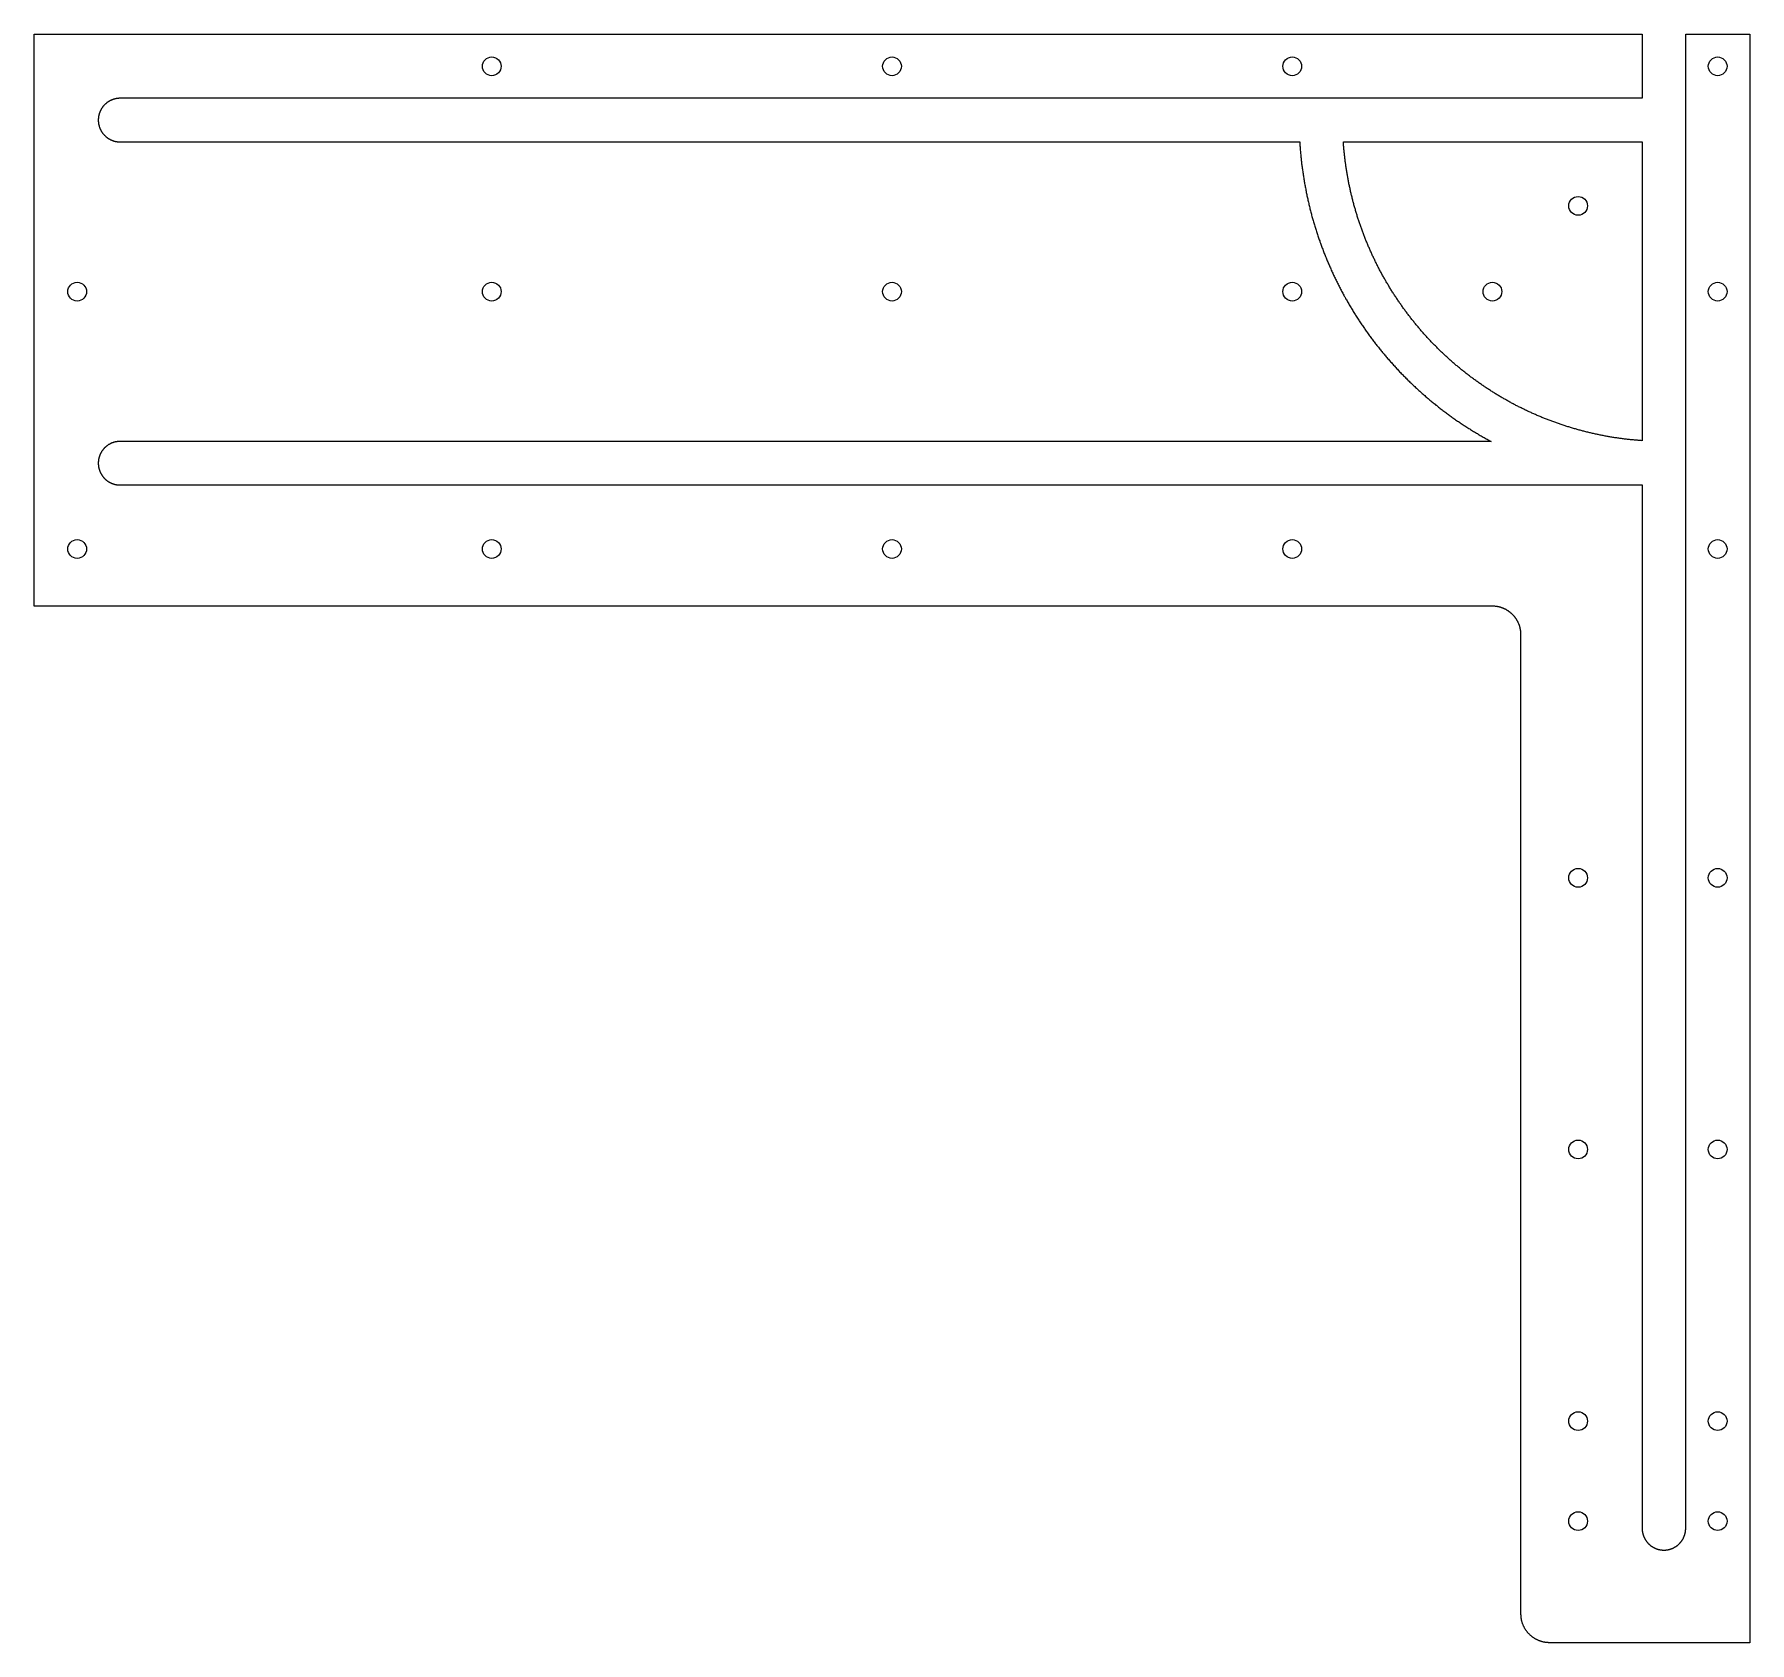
# Model space of a CAD drawing. Header units: millimetres. Extents: x 0 to 381, y 0 to 357.
import ezdxf

# ---------------------------------------------------------------- set-up
doc = ezdxf.new("R2010")
doc.units = ezdxf.units.MM

msp = doc.modelspace()

# ---------------------------------------------------------------- linework, layer by layer
for points in [[(330.2, 223.92), (330.2, 223.99), (330.2, 224.07), (330.19, 224.15), (330.19, 224.23), (330.18, 224.3), (330.18, 224.38), (330.17, 224.46), (330.16, 224.54), (330.15, 224.61), (330.14, 224.69), (330.13, 224.77), (330.12, 224.85), (330.11, 224.92), (330.09, 225), (330.07, 225.11), (330.05, 225.19), (330.04, 225.27), (330.02, 225.34), (330, 225.42), (329.98, 225.49), (329.96, 225.57), (329.94, 225.64), (329.92, 225.72), (329.89, 225.79), (329.87, 225.87), (329.84, 225.94), (329.82, 226.01), (329.79, 226.09), (329.76, 226.16), (329.73, 226.23), (329.7, 226.3), (329.67, 226.38), (329.64, 226.45), (329.61, 226.52), (329.57, 226.59), (329.54, 226.66), (329.5, 226.73), (329.47, 226.8), (329.43, 226.87), (329.38, 226.97), (329.34, 227.03), (329.3, 227.1), (329.26, 227.17), (329.21, 227.23), (329.17, 227.3), (329.13, 227.37), (329.09, 227.43), (329.04, 227.49), (329, 227.56), (328.95, 227.62), (328.9, 227.68), (328.86, 227.74), (328.81, 227.81), (328.76, 227.87), (328.71, 227.93), (328.66, 227.99), (328.61, 228.04), (328.56, 228.1), (328.5, 228.16), (328.45, 228.22), (328.39, 228.27), (328.34, 228.33), (328.26, 228.41), (328.2, 228.46), (328.14, 228.52), (328.09, 228.57), (328.03, 228.62), (327.97, 228.67), (327.91, 228.72), (327.85, 228.77), (327.79, 228.82), (327.73, 228.87), (327.66, 228.91), (327.6, 228.96), (327.54, 229.01), (327.47, 229.05), (327.41, 229.1), (327.35, 229.14), (327.28, 229.18), (327.21, 229.22), (327.15, 229.26), (327.08, 229.3), (327.01, 229.34), (326.95, 229.38), (326.88, 229.42), (326.81, 229.46), (326.74, 229.49), (326.67, 229.53), (326.6, 229.56), (326.53, 229.59), (326.46, 229.63), (326.39, 229.66), (326.32, 229.69), (326.24, 229.72), (326.17, 229.75), (326.1, 229.78), (326.03, 229.8), (325.95, 229.83), (325.88, 229.85), (325.8, 229.88), (325.73, 229.9), (325.62, 229.94), (325.54, 229.96), (325.47, 229.98), (325.39, 230), (325.32, 230.02), (325.24, 230.03), (325.17, 230.05), (325.09, 230.07), (325.01, 230.08), (324.94, 230.09), (324.86, 230.11), (324.78, 230.12), (324.7, 230.13), (324.63, 230.14), (324.55, 230.15), (324.43, 230.16), (324.36, 230.17), (324.28, 230.17), (324.2, 230.18), (324.12, 230.18), (324.04, 230.18), (323.97, 230.19), (323.85, 230.19), (0, 230.19), (0, 357.19), (357.11, 357.19), (357.11, 342.97), (19.05, 342.97), (18.99, 342.97), (18.9, 342.97), (18.84, 342.97), (18.78, 342.97), (18.72, 342.96), (18.66, 342.96), (18.58, 342.95), (18.49, 342.94), (18.43, 342.93), (18.37, 342.93), (18.28, 342.91), (18.19, 342.9), (18.14, 342.89), (18.08, 342.88), (17.99, 342.86), (17.9, 342.84), (17.82, 342.82), (17.76, 342.8), (17.7, 342.78), (17.62, 342.76), (17.53, 342.73), (17.48, 342.71), (17.42, 342.69), (17.34, 342.66), (17.28, 342.64), (17.23, 342.62), (17.14, 342.58), (17.06, 342.55), (16.98, 342.51), (16.93, 342.48), (16.88, 342.46), (16.82, 342.43), (16.77, 342.4), (16.69, 342.36), (16.64, 342.33), (16.59, 342.3), (16.51, 342.26), (16.46, 342.22), (16.41, 342.19), (16.34, 342.14), (16.26, 342.09), (16.19, 342.04), (16.14, 342.01), (16.1, 341.97), (16.03, 341.91), (15.98, 341.88), (15.94, 341.84), (15.87, 341.78), (15.8, 341.72), (15.76, 341.68), (15.71, 341.64), (15.65, 341.58), (15.59, 341.52), (15.55, 341.47), (15.51, 341.43), (15.45, 341.36), (15.39, 341.3), (15.35, 341.25), (15.31, 341.21), (15.25, 341.14), (15.22, 341.09), (15.18, 341.04), (15.15, 341), (15.11, 340.95), (15.06, 340.87), (15.01, 340.8), (14.96, 340.73), (14.92, 340.65), (14.87, 340.57), (14.84, 340.52), (14.81, 340.47), (14.77, 340.39), (14.74, 340.34), (14.72, 340.29), (14.68, 340.21), (14.64, 340.12), (14.62, 340.07), (14.59, 340.02), (14.56, 339.93), (14.54, 339.88), (14.52, 339.82), (14.49, 339.74), (14.46, 339.65), (14.44, 339.6), (14.42, 339.54), (14.4, 339.46), (14.37, 339.37), (14.36, 339.31), (14.34, 339.26), (14.33, 339.2), (14.31, 339.11), (14.3, 339.05), (14.29, 338.99), (14.28, 338.94), (14.27, 338.88), (14.26, 338.79), (14.25, 338.73), (14.24, 338.67), (14.23, 338.58), (14.23, 338.52), (14.22, 338.46), (14.22, 338.37), (14.22, 338.32), (14.21, 338.26), (14.21, 338.2), (14.21, 338.14), (14.21, 338.05), (14.22, 337.96), (14.22, 337.9), (14.22, 337.84), (14.23, 337.78), (14.23, 337.69), (14.24, 337.63), (14.25, 337.55), (14.26, 337.49), (14.26, 337.43), (14.27, 337.37), (14.28, 337.31), (14.29, 337.25), (14.31, 337.19), (14.32, 337.11), (14.34, 337.05), (14.36, 336.96), (14.37, 336.9), (14.39, 336.85), (14.4, 336.79), (14.42, 336.73), (14.44, 336.68), (14.47, 336.59), (14.5, 336.51), (14.52, 336.45), (14.54, 336.4), (14.56, 336.34), (14.58, 336.29), (14.6, 336.23), (14.64, 336.15), (14.66, 336.1), (14.69, 336.04), (14.72, 335.99), (14.74, 335.94), (14.78, 335.86), (14.81, 335.8), (14.84, 335.75), (14.87, 335.7), (14.92, 335.63), (14.96, 335.55), (15, 335.5), (15.03, 335.45), (15.06, 335.4), (15.09, 335.35), (15.13, 335.3), (15.16, 335.26), (15.22, 335.18), (15.25, 335.14), (15.31, 335.07), (15.37, 335), (15.41, 334.96), (15.45, 334.91), (15.49, 334.87), (15.55, 334.8), (15.59, 334.76), (15.63, 334.72), (15.67, 334.68), (15.71, 334.63), (15.78, 334.57), (15.82, 334.53), (15.87, 334.49), (15.94, 334.44), (15.98, 334.4), (16.03, 334.36), (16.1, 334.31), (16.14, 334.27), (16.19, 334.23), (16.24, 334.2), (16.31, 334.15), (16.36, 334.12), (16.41, 334.08), (16.46, 334.05), (16.54, 334), (16.59, 333.97), (16.64, 333.94), (16.69, 333.91), (16.77, 333.87), (16.82, 333.84), (16.88, 333.82), (16.93, 333.79), (16.98, 333.76), (17.06, 333.73), (17.12, 333.7), (17.17, 333.68), (17.23, 333.66), (17.28, 333.63), (17.36, 333.6), (17.42, 333.58), (17.48, 333.56), (17.53, 333.54), (17.62, 333.52), (17.7, 333.49), (17.76, 333.48), (17.82, 333.46), (17.87, 333.44), (17.93, 333.43), (17.99, 333.42), (18.05, 333.4), (18.14, 333.39), (18.22, 333.37), (18.28, 333.36), (18.34, 333.35), (18.4, 333.34), (18.46, 333.34), (18.52, 333.33), (18.58, 333.32), (18.66, 333.32), (18.75, 333.31), (18.81, 333.31), (18.87, 333.3), (18.93, 333.3), (18.99, 333.3), (19.05, 333.3), (281.06, 333.3), (281.08, 332.93), (281.1, 332.66), (281.11, 332.43), (281.13, 332.18), (281.15, 331.94), (281.17, 331.69), (281.19, 331.43), (281.21, 331.18), (281.23, 330.93), (281.25, 330.7), (281.28, 330.43), (281.3, 330.19), (281.33, 329.94), (281.35, 329.71), (281.38, 329.45), (281.41, 329.2), (281.43, 328.97), (281.46, 328.72), (281.49, 328.46), (281.52, 328.21), (281.55, 327.96), (281.58, 327.73), (281.62, 327.49), (281.65, 327.24), (281.68, 326.98), (281.72, 326.73), (281.75, 326.49), (281.79, 326.25), (281.83, 325.99), (281.87, 325.75), (281.9, 325.52), (281.94, 325.27), (281.98, 325.01), (282.02, 324.77), (282.06, 324.52), (282.1, 324.29), (282.15, 324.03), (282.19, 323.79), (282.24, 323.54), (282.28, 323.31), (282.33, 323.07), (282.38, 322.81), (282.42, 322.56), (282.47, 322.34), (282.52, 322.09), (282.57, 321.85), (282.62, 321.59), (282.67, 321.35), (282.72, 321.12), (282.77, 320.87), (282.83, 320.62), (282.88, 320.37), (282.94, 320.13), (282.99, 319.9), (283.05, 319.65), (283.11, 319.41), (283.16, 319.16), (283.22, 318.94), (283.28, 318.68), (283.34, 318.44), (283.4, 318.2), (283.46, 317.97), (283.53, 317.72), (283.59, 317.48), (283.65, 317.24), (283.71, 317.01), (283.78, 316.76), (283.85, 316.52), (283.91, 316.29), (283.98, 316.05), (284.05, 315.81), (284.12, 315.56), (284.19, 315.32), (284.26, 315.1), (284.33, 314.86), (284.4, 314.61), (284.48, 314.37), (284.55, 314.13), (284.62, 313.91), (284.69, 313.67), (284.77, 313.42), (284.85, 313.18), (284.93, 312.95), (285, 312.72), (285.08, 312.47), (285.16, 312.24), (285.24, 312.02), (285.32, 311.78), (285.4, 311.53), (285.49, 311.3), (285.56, 311.08), (285.65, 310.84), (285.73, 310.61), (285.82, 310.38), (285.91, 310.13), (285.99, 309.91), (286.07, 309.68), (286.16, 309.44), (286.26, 309.2), (286.35, 308.97), (286.43, 308.75), (286.52, 308.52), (286.61, 308.28), (286.7, 308.05), (286.8, 307.81), (286.9, 307.58), (286.99, 307.35), (287.08, 307.13), (287.17, 306.9), (287.28, 306.66), (287.37, 306.44), (287.46, 306.22), (287.57, 305.97), (287.66, 305.76), (287.76, 305.53), (287.86, 305.3), (287.96, 305.08), (288.07, 304.84), (288.17, 304.62), (288.27, 304.4), (288.38, 304.16), (288.48, 303.93), (288.59, 303.71), (288.69, 303.5), (288.8, 303.27), (288.91, 303.03), (289.01, 302.82), (289.12, 302.6), (289.23, 302.38), (289.35, 302.14), (289.46, 301.92), (289.56, 301.71), (289.67, 301.49), (289.79, 301.25), (289.9, 301.04), (290.01, 300.82), (290.14, 300.59), (290.24, 300.38), (290.36, 300.16), (290.48, 299.94), (290.6, 299.71), (290.72, 299.49), (290.84, 299.27), (290.95, 299.07), (291.07, 298.85), (291.2, 298.62), (291.32, 298.4), (291.44, 298.19), (291.56, 297.98), (291.68, 297.77), (291.81, 297.55), (291.94, 297.33), (292.07, 297.11), (292.19, 296.9), (292.31, 296.7), (292.45, 296.47), (292.57, 296.26), (292.69, 296.06), (292.82, 295.84), (292.96, 295.62), (293.09, 295.41), (293.22, 295.21), (293.35, 295), (293.48, 294.79), (293.62, 294.57), (293.76, 294.36), (293.88, 294.16), (294.02, 293.95), (294.16, 293.73), (294.29, 293.54), (294.43, 293.33), (294.57, 293.12), (294.71, 292.9), (294.85, 292.7), (294.99, 292.49), (295.12, 292.3), (295.27, 292.08), (295.41, 291.89), (295.55, 291.69), (295.69, 291.48), (295.84, 291.27), (295.98, 291.08), (296.12, 290.87), (296.27, 290.67), (296.41, 290.47), (296.57, 290.26), (296.71, 290.07), (296.86, 289.87), (297.01, 289.66), (297.16, 289.46), (297.3, 289.27), (297.45, 289.07), (297.6, 288.88), (297.76, 288.67), (297.92, 288.47), (298.07, 288.27), (298.21, 288.09), (298.38, 287.88), (298.53, 287.69), (298.69, 287.49), (298.84, 287.3), (298.99, 287.12), (299.15, 286.91), (299.31, 286.72), (299.46, 286.54), (299.62, 286.35), (299.78, 286.16), (299.95, 285.96), (300.1, 285.78), (300.26, 285.59), (300.42, 285.4), (300.59, 285.2), (300.76, 285.01), (300.92, 284.82), (301.07, 284.65), (301.24, 284.46), (301.41, 284.27), (301.58, 284.08), (301.73, 283.91), (301.9, 283.72), (302.08, 283.53), (302.25, 283.34), (302.41, 283.16), (302.57, 282.99), (302.74, 282.81), (302.92, 282.61), (303.09, 282.43), (303.25, 282.26), (303.44, 282.07), (303.61, 281.89), (303.78, 281.72), (303.95, 281.54), (304.12, 281.37), (304.3, 281.18), (304.48, 281.01), (304.65, 280.83), (304.82, 280.67), (305, 280.49), (305.17, 280.32), (305.36, 280.13), (305.54, 279.96), (305.71, 279.8), (305.9, 279.61), (306.07, 279.45), (306.25, 279.28), (306.43, 279.11), (306.61, 278.94), (306.8, 278.76), (306.98, 278.59), (307.16, 278.43), (307.35, 278.25), (307.52, 278.1), (307.71, 277.93), (307.89, 277.76), (308.09, 277.59), (308.28, 277.42), (308.46, 277.26), (308.64, 277.11), (308.82, 276.94), (309.01, 276.78), (309.21, 276.61), (309.39, 276.46), (309.58, 276.3), (309.77, 276.14), (309.97, 275.97), (310.16, 275.81), (310.35, 275.65), (310.55, 275.49), (310.73, 275.34), (310.93, 275.18), (311.12, 275.02), (311.32, 274.86), (311.5, 274.72), (311.7, 274.56), (311.9, 274.4), (312.1, 274.25), (312.28, 274.1), (312.48, 273.95), (312.69, 273.79), (312.87, 273.65), (313.07, 273.5), (313.27, 273.35), (313.48, 273.19), (313.68, 273.04), (313.88, 272.9), (314.07, 272.76), (314.28, 272.6), (314.47, 272.46), (314.67, 272.32), (314.88, 272.17), (315.09, 272.02), (315.29, 271.88), (315.49, 271.74), (315.69, 271.6), (315.91, 271.45), (316.11, 271.31), (316.32, 271.17), (316.51, 271.04), (316.72, 270.9), (316.93, 270.75), (317.13, 270.62), (317.34, 270.49), (317.56, 270.34), (317.76, 270.21), (317.97, 270.07), (318.17, 269.94), (318.39, 269.8), (318.6, 269.67), (318.81, 269.54), (319.02, 269.4), (319.22, 269.28), (319.44, 269.14), (319.66, 269.01), (319.87, 268.88), (320.07, 268.76), (320.29, 268.63), (320.51, 268.5), (320.71, 268.38), (320.92, 268.25), (321.15, 268.12), (321.37, 267.99), (321.58, 267.87), (321.8, 267.75), (322, 267.63), (322.22, 267.51), (322.45, 267.38), (322.66, 267.26), (322.88, 267.14), (323.09, 267.03), (323.32, 266.9), (323.55, 266.77), (19.05, 266.77), (18.96, 266.77), (18.87, 266.77), (18.81, 266.77), (18.75, 266.77), (18.69, 266.76), (18.63, 266.76), (18.58, 266.75), (18.52, 266.75), (18.46, 266.74), (18.4, 266.73), (18.34, 266.72), (18.28, 266.71), (18.22, 266.7), (18.16, 266.69), (18.11, 266.68), (18.05, 266.67), (17.99, 266.66), (17.93, 266.64), (17.87, 266.63), (17.82, 266.62), (17.76, 266.6), (17.7, 266.58), (17.65, 266.57), (17.59, 266.55), (17.53, 266.53), (17.48, 266.51), (17.42, 266.49), (17.36, 266.47), (17.31, 266.45), (17.25, 266.43), (17.2, 266.41), (17.14, 266.38), (17.09, 266.36), (17.04, 266.34), (16.98, 266.31), (16.93, 266.28), (16.88, 266.26), (16.82, 266.23), (16.77, 266.2), (16.72, 266.18), (16.67, 266.15), (16.61, 266.12), (16.56, 266.09), (16.51, 266.06), (16.46, 266.02), (16.41, 265.99), (16.36, 265.96), (16.31, 265.93), (16.26, 265.89), (16.22, 265.86), (16.17, 265.82), (16.12, 265.79), (16.07, 265.75), (16.03, 265.71), (15.98, 265.68), (15.94, 265.64), (15.89, 265.6), (15.85, 265.56), (15.8, 265.52), (15.76, 265.48), (15.71, 265.44), (15.67, 265.4), (15.63, 265.36), (15.59, 265.32), (15.55, 265.27), (15.51, 265.23), (15.47, 265.19), (15.43, 265.14), (15.39, 265.1), (15.35, 265.05), (15.31, 265.01), (15.27, 264.96), (15.24, 264.91), (15.2, 264.87), (15.16, 264.82), (15.13, 264.77), (15.09, 264.72), (15.06, 264.67), (15.03, 264.63), (15, 264.58), (14.96, 264.53), (14.93, 264.48), (14.9, 264.42), (14.87, 264.37), (14.84, 264.32), (14.81, 264.27), (14.78, 264.22), (14.76, 264.17), (14.73, 264.11), (14.7, 264.06), (14.68, 264.01), (14.65, 263.95), (14.63, 263.9), (14.6, 263.84), (14.58, 263.79), (14.56, 263.73), (14.54, 263.68), (14.52, 263.62), (14.5, 263.57), (14.48, 263.51), (14.46, 263.45), (14.44, 263.4), (14.42, 263.34), (14.4, 263.28), (14.39, 263.23), (14.37, 263.17), (14.36, 263.11), (14.34, 263.06), (14.33, 263), (14.32, 262.94), (14.31, 262.88), (14.29, 262.82), (14.28, 262.76), (14.27, 262.71), (14.26, 262.65), (14.26, 262.59), (14.25, 262.53), (14.24, 262.47), (14.24, 262.41), (14.23, 262.35), (14.23, 262.29), (14.22, 262.23), (14.22, 262.17), (14.22, 262.12), (14.21, 262.06), (14.21, 262), (14.21, 261.94), (14.21, 261.88), (14.21, 261.82), (14.22, 261.76), (14.22, 261.7), (14.22, 261.64), (14.23, 261.58), (14.23, 261.52), (14.24, 261.46), (14.24, 261.4), (14.25, 261.35), (14.26, 261.29), (14.27, 261.2), (14.28, 261.14), (14.29, 261.08), (14.3, 261.02), (14.31, 260.96), (14.32, 260.91), (14.34, 260.85), (14.35, 260.79), (14.36, 260.73), (14.38, 260.68), (14.4, 260.62), (14.41, 260.56), (14.43, 260.5), (14.45, 260.45), (14.47, 260.39), (14.49, 260.34), (14.51, 260.28), (14.53, 260.22), (14.55, 260.17), (14.57, 260.11), (14.59, 260.06), (14.62, 260), (14.64, 259.95), (14.66, 259.9), (14.69, 259.84), (14.72, 259.79), (14.74, 259.74), (14.77, 259.68), (14.8, 259.63), (14.83, 259.58), (14.86, 259.53), (14.89, 259.48), (14.92, 259.43), (14.95, 259.37), (14.98, 259.32), (15.01, 259.27), (15.04, 259.23), (15.08, 259.18), (15.11, 259.13), (15.16, 259.06), (15.2, 259.01), (15.24, 258.96), (15.27, 258.91), (15.31, 258.87), (15.35, 258.82), (15.39, 258.78), (15.43, 258.73), (15.47, 258.69), (15.51, 258.65), (15.55, 258.6), (15.59, 258.56), (15.63, 258.52), (15.67, 258.48), (15.71, 258.43), (15.76, 258.39), (15.8, 258.35), (15.85, 258.31), (15.89, 258.27), (15.94, 258.24), (15.98, 258.2), (16.05, 258.14), (16.1, 258.11), (16.14, 258.07), (16.19, 258.03), (16.24, 258), (16.29, 257.97), (16.34, 257.93), (16.39, 257.9), (16.44, 257.87), (16.49, 257.83), (16.54, 257.8), (16.59, 257.77), (16.64, 257.74), (16.69, 257.71), (16.74, 257.69), (16.8, 257.66), (16.85, 257.63), (16.9, 257.6), (16.95, 257.58), (17.01, 257.55), (17.06, 257.53), (17.12, 257.5), (17.17, 257.48), (17.25, 257.45), (17.31, 257.42), (17.36, 257.4), (17.42, 257.38), (17.48, 257.36), (17.53, 257.34), (17.59, 257.33), (17.65, 257.31), (17.7, 257.29), (17.76, 257.28), (17.82, 257.26), (17.87, 257.24), (17.93, 257.23), (17.99, 257.22), (18.05, 257.2), (18.11, 257.19), (18.16, 257.18), (18.22, 257.17), (18.28, 257.16), (18.34, 257.15), (18.4, 257.14), (18.46, 257.14), (18.52, 257.13), (18.58, 257.12), (18.63, 257.12), (18.69, 257.11), (18.75, 257.11), (18.81, 257.11), (18.87, 257.1), (18.93, 257.1), (18.99, 257.1), (19.05, 257.1), (357.11, 257.1), (357.11, 25.4), (357.11, 25.31), (357.11, 25.25), (357.12, 25.19), (357.12, 25.13), (357.12, 25.07), (357.13, 25.01), (357.13, 24.96), (357.14, 24.9), (357.15, 24.84), (357.15, 24.78), (357.16, 24.72), (357.17, 24.66), (357.18, 24.6), (357.19, 24.54), (357.2, 24.49), (357.21, 24.43), (357.22, 24.37), (357.24, 24.31), (357.25, 24.25), (357.27, 24.17), (357.29, 24.11), (357.3, 24.05), (357.32, 24), (357.34, 23.94), (357.36, 23.88), (357.38, 23.83), (357.4, 23.77), (357.42, 23.71), (357.44, 23.66), (357.46, 23.6), (357.48, 23.55), (357.5, 23.49), (357.53, 23.44), (357.55, 23.39), (357.58, 23.33), (357.6, 23.28), (357.63, 23.23), (357.66, 23.17), (357.68, 23.12), (357.71, 23.07), (357.74, 23.02), (357.77, 22.96), (357.8, 22.91), (357.83, 22.86), (357.86, 22.81), (357.9, 22.76), (357.93, 22.71), (357.96, 22.66), (357.99, 22.61), (358.03, 22.57), (358.06, 22.52), (358.1, 22.47), (358.14, 22.42), (358.17, 22.38), (358.21, 22.33), (358.25, 22.29), (358.29, 22.24), (358.33, 22.2), (358.37, 22.15), (358.41, 22.11), (358.45, 22.06), (358.49, 22.02), (358.53, 21.98), (358.57, 21.94), (358.61, 21.9), (358.66, 21.86), (358.7, 21.82), (358.75, 21.78), (358.79, 21.74), (358.84, 21.7), (358.88, 21.66), (358.93, 21.62), (359, 21.57), (359.04, 21.53), (359.09, 21.5), (359.14, 21.46), (359.19, 21.43), (359.24, 21.39), (359.29, 21.36), (359.34, 21.33), (359.39, 21.3), (359.44, 21.27), (359.49, 21.24), (359.54, 21.21), (359.59, 21.18), (359.64, 21.15), (359.7, 21.12), (359.75, 21.09), (359.8, 21.07), (359.85, 21.04), (359.91, 21.01), (359.96, 20.99), (360.02, 20.97), (360.07, 20.94), (360.13, 20.92), (360.18, 20.9), (360.24, 20.88), (360.29, 20.86), (360.35, 20.84), (360.4, 20.82), (360.46, 20.8), (360.52, 20.78), (360.57, 20.76), (360.63, 20.75), (360.69, 20.73), (360.75, 20.71), (360.8, 20.7), (360.86, 20.69), (360.92, 20.67), (360.98, 20.66), (361.04, 20.65), (361.12, 20.63), (361.18, 20.62), (361.24, 20.61), (361.3, 20.61), (361.36, 20.6), (361.42, 20.59), (361.48, 20.59), (361.53, 20.58), (361.59, 20.58), (361.65, 20.57), (361.71, 20.57), (361.77, 20.57), (361.83, 20.56), (361.89, 20.56), (361.95, 20.56), (362.01, 20.56), (362.07, 20.56), (362.13, 20.57), (362.19, 20.57), (362.25, 20.57), (362.31, 20.58), (362.37, 20.58), (362.42, 20.59), (362.48, 20.59), (362.54, 20.6), (362.6, 20.61), (362.66, 20.61), (362.72, 20.62), (362.78, 20.63), (362.86, 20.65), (362.92, 20.66), (362.98, 20.67), (363.04, 20.69), (363.1, 20.7), (363.15, 20.71), (363.21, 20.73), (363.27, 20.75), (363.33, 20.76), (363.38, 20.78), (363.44, 20.8), (363.5, 20.82), (363.55, 20.84), (363.61, 20.86), (363.66, 20.88), (363.72, 20.9), (363.77, 20.92), (363.83, 20.94), (363.88, 20.97), (363.94, 20.99), (363.99, 21.01), (364.05, 21.04), (364.1, 21.07), (364.15, 21.09), (364.2, 21.12), (364.26, 21.15), (364.31, 21.18), (364.36, 21.21), (364.41, 21.24), (364.46, 21.27), (364.51, 21.3), (364.56, 21.33), (364.61, 21.36), (364.66, 21.39), (364.71, 21.43), (364.76, 21.46), (364.81, 21.5), (364.86, 21.53), (364.9, 21.57), (364.95, 21.6), (365, 21.64), (365.04, 21.68), (365.09, 21.72), (365.13, 21.76), (365.18, 21.8), (365.22, 21.84), (365.26, 21.88), (365.31, 21.92), (365.35, 21.96), (365.39, 22), (365.43, 22.04), (365.47, 22.09), (365.51, 22.13), (365.55, 22.17), (365.59, 22.22), (365.65, 22.29), (365.69, 22.33), (365.73, 22.38), (365.76, 22.42), (365.8, 22.47), (365.84, 22.52), (365.87, 22.57), (365.91, 22.61), (365.94, 22.66), (365.97, 22.71), (366, 22.76), (366.04, 22.81), (366.07, 22.86), (366.1, 22.91), (366.13, 22.96), (366.16, 23.02), (366.19, 23.07), (366.22, 23.12), (366.24, 23.17), (366.27, 23.23), (366.3, 23.28), (366.32, 23.33), (366.35, 23.39), (366.37, 23.44), (366.4, 23.49), (366.42, 23.55), (366.44, 23.6), (366.46, 23.66), (366.48, 23.71), (366.5, 23.77), (366.52, 23.83), (366.54, 23.88), (366.56, 23.94), (366.58, 24), (366.6, 24.05), (366.61, 24.11), (366.63, 24.17), (366.64, 24.22), (366.66, 24.28), (366.67, 24.34), (366.68, 24.4), (366.69, 24.46), (366.71, 24.51), (366.72, 24.57), (366.73, 24.63), (366.74, 24.69), (366.74, 24.75), (366.75, 24.81), (366.76, 24.87), (366.76, 24.93), (366.77, 24.98), (366.77, 25.04), (366.78, 25.1), (366.78, 25.16), (366.78, 25.22), (366.79, 25.28), (366.79, 25.34), (366.79, 25.4), (366.79, 357.19), (381, 357.19), (381, 0), (336.55, 0), (336.47, 0), (336.39, 0), (336.32, 0), (336.24, 0.01), (336.16, 0.01), (336.08, 0.02), (336.01, 0.02), (335.93, 0.03), (335.81, 0.04), (335.7, 0.06), (335.58, 0.07), (335.5, 0.09), (335.43, 0.1), (335.31, 0.12), (335.2, 0.15), (335.08, 0.17), (335.01, 0.19), (334.93, 0.21), (334.82, 0.24), (334.71, 0.27), (334.6, 0.31), (334.48, 0.35), (334.37, 0.38), (334.3, 0.41), (334.23, 0.44), (334.12, 0.48), (334.01, 0.53), (333.91, 0.58), (333.84, 0.61), (333.76, 0.64), (333.66, 0.7), (333.56, 0.75), (333.45, 0.81), (333.35, 0.86), (333.25, 0.92), (333.19, 0.96), (333.12, 1.01), (333.02, 1.07), (332.93, 1.14), (332.86, 1.18), (332.8, 1.23), (332.71, 1.3), (332.61, 1.37), (332.52, 1.44), (332.43, 1.52), (332.34, 1.59), (332.29, 1.64), (332.23, 1.7), (332.14, 1.78), (332.06, 1.86), (331.98, 1.94), (331.9, 2.03), (331.82, 2.11), (331.74, 2.2), (331.67, 2.29), (331.62, 2.35), (331.57, 2.41), (331.5, 2.51), (331.43, 2.6), (331.36, 2.69), (331.29, 2.79), (331.23, 2.89), (331.19, 2.95), (331.14, 3.02), (331.08, 3.12), (331.02, 3.22), (330.97, 3.32), (330.91, 3.43), (330.88, 3.49), (330.84, 3.56), (330.79, 3.67), (330.74, 3.78), (330.7, 3.88), (330.65, 3.99), (330.61, 4.1), (330.57, 4.21), (330.55, 4.28), (330.52, 4.36), (330.48, 4.47), (330.45, 4.58), (330.42, 4.69), (330.39, 4.81), (330.37, 4.88), (330.35, 4.96), (330.34, 5.03), (330.32, 5.11), (330.31, 5.19), (330.29, 5.3), (330.27, 5.38), (330.26, 5.46), (330.25, 5.57), (330.24, 5.65), (330.23, 5.77), (330.22, 5.84), (330.21, 5.92), (330.21, 6), (330.21, 6.08), (330.2, 6.16), (330.2, 6.27), (330.2, 6.35), (330.2, 223.84), (330.2, 223.92)], [(357.11, 266.94), (356.92, 266.95), (356.7, 266.97), (356.48, 266.98), (356.26, 267), (356.05, 267.02), (355.83, 267.04), (355.61, 267.06), (355.39, 267.08), (355.17, 267.1), (354.96, 267.12), (354.74, 267.14), (354.52, 267.16), (354.3, 267.19), (354.08, 267.21), (353.87, 267.23), (353.65, 267.26), (353.43, 267.29), (353.21, 267.31), (353, 267.34), (352.78, 267.37), (352.56, 267.4), (352.35, 267.42), (352.13, 267.45), (351.91, 267.48), (351.7, 267.52), (351.48, 267.55), (351.26, 267.58), (351.05, 267.61), (350.83, 267.65), (350.61, 267.68), (350.4, 267.72), (350.18, 267.75), (349.97, 267.79), (349.75, 267.83), (349.53, 267.86), (349.32, 267.9), (349.1, 267.94), (348.89, 267.98), (348.67, 268.02), (348.46, 268.06), (348.24, 268.1), (348.03, 268.15), (347.81, 268.19), (347.6, 268.23), (347.38, 268.28), (347.17, 268.32), (346.96, 268.37), (346.74, 268.41), (346.53, 268.46), (346.31, 268.51), (346.1, 268.56), (345.89, 268.61), (345.67, 268.66), (345.46, 268.71), (345.25, 268.76), (345.04, 268.81), (344.82, 268.86), (344.61, 268.91), (344.4, 268.97), (344.19, 269.02), (343.97, 269.08), (343.76, 269.13), (343.55, 269.19), (343.34, 269.24), (343.13, 269.3), (342.92, 269.36), (342.71, 269.42), (342.5, 269.48), (342.28, 269.54), (342.07, 269.6), (341.86, 269.66), (341.65, 269.72), (341.44, 269.78), (341.23, 269.85), (341.03, 269.91), (340.82, 269.98), (340.61, 270.04), (340.4, 270.11), (340.19, 270.17), (339.98, 270.24), (339.77, 270.31), (339.56, 270.38), (339.36, 270.45), (339.15, 270.52), (338.94, 270.59), (338.74, 270.66), (338.53, 270.73), (338.32, 270.8), (338.11, 270.87), (337.91, 270.95), (337.7, 271.02), (337.5, 271.1), (337.29, 271.17), (337.09, 271.25), (336.88, 271.32), (336.68, 271.4), (336.47, 271.48), (336.27, 271.56), (336.06, 271.64), (335.86, 271.72), (335.66, 271.8), (335.45, 271.88), (335.25, 271.96), (335.05, 272.04), (334.84, 272.12), (334.64, 272.21), (334.44, 272.29), (334.24, 272.38), (334.04, 272.46), (333.83, 272.55), (333.63, 272.63), (333.43, 272.72), (333.23, 272.81), (333.03, 272.9), (332.83, 272.99), (332.63, 273.08), (332.43, 273.17), (332.23, 273.26), (332.03, 273.35), (331.84, 273.44), (331.64, 273.53), (331.44, 273.63), (331.24, 273.72), (331.04, 273.81), (330.85, 273.91), (330.65, 274.01), (330.45, 274.1), (330.26, 274.2), (330.06, 274.3), (329.86, 274.39), (329.67, 274.49), (329.47, 274.59), (329.28, 274.69), (329.08, 274.79), (328.89, 274.89), (328.7, 275), (328.5, 275.1), (328.31, 275.2), (328.12, 275.3), (327.92, 275.41), (327.73, 275.51), (327.54, 275.62), (327.35, 275.72), (327.16, 275.83), (326.97, 275.94), (326.78, 276.05), (326.59, 276.15), (326.4, 276.26), (326.21, 276.37), (326.02, 276.48), (325.83, 276.59), (325.64, 276.7), (325.45, 276.82), (325.26, 276.93), (325.07, 277.04), (324.89, 277.15), (324.7, 277.27), (324.51, 277.38), (324.33, 277.5), (324.14, 277.61), (323.96, 277.73), (323.77, 277.85), (323.59, 277.96), (323.4, 278.08), (323.22, 278.2), (323.03, 278.32), (322.85, 278.44), (322.67, 278.56), (322.49, 278.68), (322.3, 278.8), (322.12, 278.92), (321.94, 279.05), (321.76, 279.17), (321.58, 279.29), (321.4, 279.42), (321.22, 279.54), (321.04, 279.67), (320.86, 279.79), (320.68, 279.92), (320.5, 280.05), (320.32, 280.17), (320.15, 280.3), (319.97, 280.43), (319.79, 280.56), (319.62, 280.69), (319.44, 280.82), (319.26, 280.95), (319.09, 281.08), (318.91, 281.21), (318.74, 281.34), (318.57, 281.48), (318.39, 281.61), (318.22, 281.74), (318.05, 281.88), (317.87, 282.01), (317.7, 282.15), (317.53, 282.29), (317.36, 282.42), (317.19, 282.56), (317.02, 282.7), (316.85, 282.83), (316.68, 282.97), (316.51, 283.11), (316.34, 283.25), (316.17, 283.39), (316, 283.53), (315.84, 283.67), (315.67, 283.82), (315.5, 283.96), (315.34, 284.1), (315.17, 284.24), (315.01, 284.39), (314.84, 284.53), (314.68, 284.68), (314.51, 284.82), (314.35, 284.97), (314.19, 285.11), (314.03, 285.26), (313.86, 285.41), (313.7, 285.56), (313.54, 285.7), (313.38, 285.85), (313.22, 286), (313.06, 286.15), (312.9, 286.3), (312.74, 286.45), (312.58, 286.6), (312.43, 286.76), (312.27, 286.91), (312.11, 287.06), (311.96, 287.21), (311.8, 287.37), (311.64, 287.52), (311.49, 287.68), (311.33, 287.83), (311.18, 287.99), (311.03, 288.14), (310.87, 288.3), (310.72, 288.46), (310.57, 288.61), (310.42, 288.77), (310.27, 288.93), (310.12, 289.09), (309.96, 289.25), (309.82, 289.41), (309.67, 289.57), (309.52, 289.73), (309.37, 289.89), (309.22, 290.05), (309.07, 290.21), (308.93, 290.38), (308.78, 290.54), (308.64, 290.7), (308.49, 290.87), (308.34, 291.03), (308.2, 291.19), (308.06, 291.36), (307.91, 291.53), (307.77, 291.69), (307.63, 291.86), (307.49, 292.02), (307.35, 292.19), (307.21, 292.36), (307.06, 292.53), (306.93, 292.7), (306.79, 292.87), (306.65, 293.04), (306.51, 293.2), (306.37, 293.38), (306.23, 293.55), (306.1, 293.72), (305.96, 293.89), (305.83, 294.06), (305.69, 294.23), (305.56, 294.41), (305.42, 294.58), (305.29, 294.75), (305.16, 294.93), (305.02, 295.1), (304.89, 295.28), (304.76, 295.45), (304.63, 295.63), (304.5, 295.8), (304.37, 295.98), (304.24, 296.16), (304.11, 296.33), (303.99, 296.51), (303.86, 296.69), (303.73, 296.87), (303.61, 297.05), (303.48, 297.23), (303.35, 297.41), (303.23, 297.59), (303.11, 297.77), (302.98, 297.95), (302.86, 298.13), (302.74, 298.31), (302.61, 298.49), (302.49, 298.67), (302.37, 298.86), (302.25, 299.04), (302.13, 299.22), (302.01, 299.41), (301.89, 299.59), (301.78, 299.77), (301.66, 299.96), (301.54, 300.14), (301.43, 300.33), (301.31, 300.52), (301.2, 300.7), (301.08, 300.89), (300.97, 301.07), (300.85, 301.26), (300.74, 301.45), (300.63, 301.64), (300.52, 301.83), (300.41, 302.01), (300.29, 302.2), (300.18, 302.39), (300.08, 302.58), (299.97, 302.77), (299.86, 302.96), (299.75, 303.15), (299.64, 303.34), (299.54, 303.54), (299.43, 303.73), (299.33, 303.92), (299.22, 304.11), (299.12, 304.3), (299.01, 304.5), (298.91, 304.69), (298.81, 304.88), (298.71, 305.08), (298.61, 305.27), (298.51, 305.47), (298.41, 305.66), (298.31, 305.86), (298.21, 306.05), (298.11, 306.25), (298.01, 306.44), (297.91, 306.64), (297.82, 306.84), (297.72, 307.03), (297.63, 307.23), (297.53, 307.43), (297.44, 307.63), (297.35, 307.82), (297.25, 308.02), (297.16, 308.22), (297.07, 308.42), (296.98, 308.62), (296.89, 308.82), (296.8, 309.02), (296.71, 309.22), (296.62, 309.42), (296.53, 309.62), (296.45, 309.82), (296.36, 310.02), (296.27, 310.22), (296.19, 310.42), (296.1, 310.63), (296.02, 310.83), (295.94, 311.03), (295.85, 311.23), (295.77, 311.44), (295.69, 311.64), (295.61, 311.84), (295.53, 312.05), (295.45, 312.25), (295.37, 312.45), (295.29, 312.66), (295.21, 312.86), (295.14, 313.07), (295.06, 313.27), (294.98, 313.48), (294.91, 313.68), (294.83, 313.89), (294.76, 314.1), (294.69, 314.3), (294.61, 314.51), (294.54, 314.72), (294.47, 314.92), (294.4, 315.13), (294.33, 315.34), (294.26, 315.54), (294.19, 315.75), (294.12, 315.96), (294.05, 316.17), (293.99, 316.38), (293.92, 316.59), (293.85, 316.79), (293.79, 317), (293.72, 317.21), (293.66, 317.42), (293.6, 317.63), (293.53, 317.84), (293.47, 318.05), (293.41, 318.26), (293.35, 318.47), (293.29, 318.68), (293.23, 318.89), (293.17, 319.1), (293.11, 319.32), (293.06, 319.53), (293, 319.74), (292.94, 319.95), (292.89, 320.16), (292.83, 320.37), (292.78, 320.59), (292.73, 320.8), (292.67, 321.01), (292.62, 321.22), (292.57, 321.44), (292.52, 321.65), (292.47, 321.86), (292.42, 322.07), (292.37, 322.29), (292.32, 322.5), (292.27, 322.72), (292.23, 322.93), (292.18, 323.14), (292.13, 323.36), (292.09, 323.57), (292.05, 323.79), (292, 324), (291.96, 324.22), (291.92, 324.43), (291.87, 324.65), (291.83, 324.86), (291.79, 325.08), (291.75, 325.29), (291.71, 325.51), (291.68, 325.72), (291.64, 325.94), (291.6, 326.15), (291.56, 326.37), (291.53, 326.58), (291.49, 326.8), (291.46, 327.02), (291.43, 327.23), (291.39, 327.45), (291.36, 327.67), (291.33, 327.88), (291.3, 328.1), (291.27, 328.32), (291.24, 328.53), (291.21, 328.75), (291.18, 328.97), (291.15, 329.18), (291.12, 329.4), (291.1, 329.62), (291.07, 329.84), (291.05, 330.05), (291.02, 330.27), (291, 330.49), (290.98, 330.71), (290.95, 330.92), (290.93, 331.14), (290.91, 331.36), (290.89, 331.58), (290.87, 331.8), (290.85, 332.01), (290.83, 332.23), (290.81, 332.45), (290.8, 332.67), (290.78, 332.89), (290.77, 333.11), (290.75, 333.3), (357.11, 333.3), (357.11, 266.94)]]:
    msp.add_lwpolyline(points, close=True)
for centre in [(101.6, 350.08), (190.5, 350.08), (279.4, 350.08), (373.89, 350.08), (342.9, 319.09), (9.52, 300.04), (101.6, 300.04), (190.5, 300.04), (279.4, 300.04), (323.85, 300.04), (373.89, 300.04), (9.52, 242.89), (101.6, 242.89), (190.5, 242.89), (279.4, 242.89), (373.89, 242.89), (342.9, 169.86), (373.89, 169.86), (342.9, 109.54), (373.89, 109.54), (342.9, 49.21), (373.89, 49.21), (342.9, 26.99), (373.89, 26.99)]:
    msp.add_circle(centre, 2.08)

doc.saveas('drawing.dxf')
